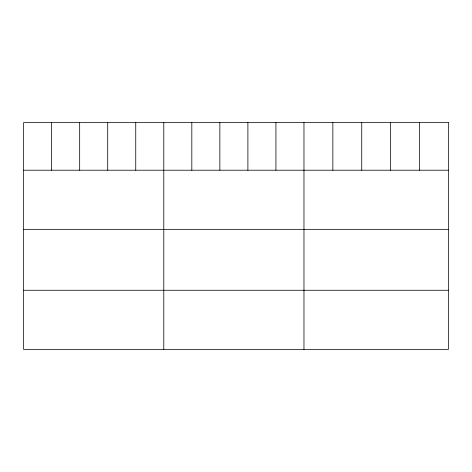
<?xml version="1.0" encoding="UTF-8"?>
<svg xmlns="http://www.w3.org/2000/svg" width="472" height="472" viewBox="0 0 472 472"><rect width="100%" height="100%" fill="white"/><g stroke="black" fill="none" stroke-linecap="round" stroke-linejoin="round"><path stroke-width="0.71" d="M23.6 170.221L448.4 170.221M23.6 229.345L448.4 229.345M23.6 290.262L448.4 290.262M419.514 122.614L419.514 170.221M390.627 122.614L390.627 170.221M361.741 122.614L361.741 170.221M332.854 122.614L332.854 170.221M303.968 122.614L303.968 349.386M275.931 122.614L275.931 170.221M247.894 122.614L247.894 170.221M219.858 122.614L219.858 170.221M191.821 122.614L191.821 170.221M163.784 122.614L163.784 349.386M135.747 122.614L135.747 170.221M107.71 122.614L107.71 170.221M79.674 122.614L79.674 170.221M51.637 122.614L51.637 170.221M448.4 122.614L23.6 122.614L23.6 349.386L448.4 349.386L448.4 122.614"/></g></svg>
